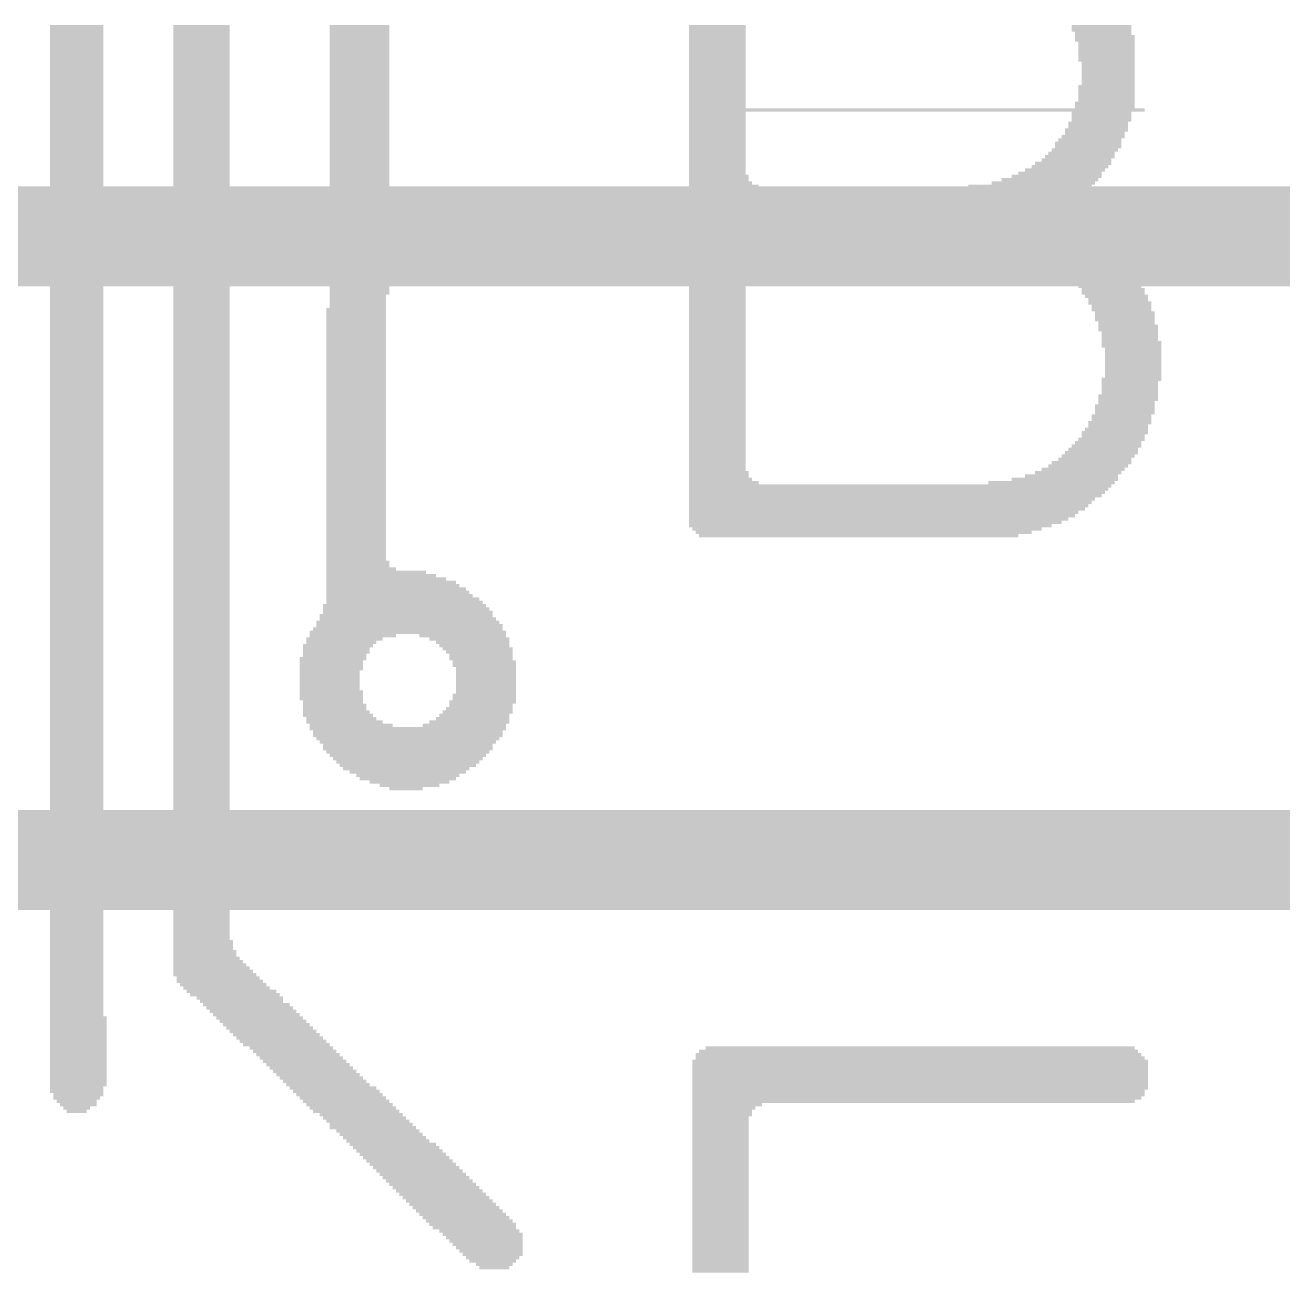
# Model space of a CAD drawing. Extents: x -0.05 to 2.15, y -0.05 to 2.68.
# Drawn here: x 0.9245 to 1.0757, y 0.1006 to 0.2504 of the extents above; entities that cross this region are included whole.
import ezdxf

# ---------------------------------------------------------------- set-up
doc = ezdxf.new("R2010")
doc.units = 0
doc.layers.add('1', color=12, linetype='CONTINUOUS')
doc.layers.add('25', color=253, linetype='CONTINUOUS')

# ---------------------------------------------------------------- blocks, each defined once
blk = doc.blocks.new('RECT')
blk.add_solid([(-0.5, -0.5), (0.5, -0.5), (-0.5, 0.5), (0.5, 0.5)])

msp = doc.modelspace()

# ---------------------------------------------------------------- linework, layer by layer
at = {"layer": '1', "const_width": 0.012}
for points in [[(0.6, 0.225), (1.15, 0.225)], [(0.65, 0.15), (1.225, 0.15)]]:
    msp.add_lwpolyline(points, dxfattribs=at)

# ---------------------------------------------------------------- block references
at = {"layer": '25', "yscale": 0.0004}
for p, xscale in [((0.9307, 0.2502), 0.0064), ((0.9307, 0.2498), 0.0064), ((0.9307, 0.2494), 0.0064), ((0.9457, 0.2502), 0.0068), ((0.9457, 0.2498), 0.0068), ((0.9457, 0.2494), 0.0068), ((0.9647, 0.2502), 0.0072), ((0.9647, 0.2498), 0.0072), ((0.9647, 0.2494), 0.0072), ((1.0077, 0.2502), 0.0068), ((1.0077, 0.2498), 0.0068), ((1.0077, 0.2494), 0.0068), ((1.0539, 0.2502), 0.0072), ((1.0539, 0.2498), 0.0072), ((1.0541, 0.2494), 0.0068), ((0.9307, 0.249), 0.0064), ((0.9307, 0.2486), 0.0064), ((0.9307, 0.2482), 0.0064), ((0.9307, 0.2478), 0.0064), ((0.9457, 0.249), 0.0068), ((0.9457, 0.2486), 0.0068), ((0.9457, 0.2482), 0.0068), ((0.9457, 0.2478), 0.0068), ((0.9647, 0.249), 0.0072), ((0.9647, 0.2486), 0.0072), ((0.9647, 0.2482), 0.0072), ((0.9647, 0.2478), 0.0072), ((1.0077, 0.249), 0.0068), ((1.0077, 0.2486), 0.0068), ((1.0077, 0.2482), 0.0068), ((1.0077, 0.2478), 0.0068), ((1.0543, 0.249), 0.0072), ((1.0543, 0.2486), 0.0072), ((1.0545, 0.2482), 0.0068), ((1.0545, 0.2478), 0.0068), ((0.9307, 0.2474), 0.0064), ((0.9307, 0.247), 0.0064), ((0.9307, 0.2466), 0.0064), ((0.9457, 0.2474), 0.0068), ((0.9457, 0.247), 0.0068), ((0.9457, 0.2466), 0.0068), ((0.9647, 0.2474), 0.0072), ((0.9647, 0.247), 0.0072), ((0.9647, 0.2466), 0.0072), ((1.0077, 0.2474), 0.0068), ((1.0077, 0.247), 0.0068), ((1.0077, 0.2466), 0.0068), ((1.0545, 0.2474), 0.0068), ((1.0545, 0.247), 0.0068), ((1.0545, 0.2466), 0.0068), ((0.9307, 0.2462), 0.0064), ((0.9307, 0.2458), 0.0064), ((0.9307, 0.2454), 0.0064), ((0.9307, 0.245), 0.0064), ((0.9457, 0.2462), 0.0068), ((0.9457, 0.2458), 0.0068), ((0.9457, 0.2454), 0.0068), ((0.9457, 0.245), 0.0068), ((0.9647, 0.2462), 0.0072), ((0.9647, 0.2458), 0.0072), ((0.9647, 0.2454), 0.0072), ((0.9647, 0.245), 0.0072), ((1.0077, 0.2462), 0.0068), ((1.0077, 0.2458), 0.0068), ((1.0077, 0.2454), 0.0068), ((1.0077, 0.245), 0.0068), ((1.0545, 0.2462), 0.0068), ((1.0547, 0.2458), 0.0064), ((1.0547, 0.2454), 0.0064), ((1.0547, 0.245), 0.0064), ((0.9307, 0.2446), 0.0064), ((0.9307, 0.2442), 0.0064), ((0.9307, 0.2438), 0.0064), ((0.9307, 0.2434), 0.0064), ((0.9457, 0.2446), 0.0068), ((0.9457, 0.2442), 0.0068), ((0.9457, 0.2438), 0.0068), ((0.9457, 0.2434), 0.0068), ((0.9647, 0.2446), 0.0072), ((0.9647, 0.2442), 0.0072), ((0.9647, 0.2438), 0.0072), ((0.9647, 0.2434), 0.0072), ((1.0077, 0.2446), 0.0068), ((1.0077, 0.2442), 0.0068), ((1.0077, 0.2438), 0.0068), ((1.0077, 0.2434), 0.0068), ((1.0547, 0.2446), 0.0064), ((1.0547, 0.2442), 0.0064), ((1.0547, 0.2438), 0.0064), ((1.0547, 0.2434), 0.0064), ((0.9307, 0.243), 0.0064), ((0.9307, 0.2426), 0.0064), ((0.9307, 0.2422), 0.0064), ((0.9307, 0.2418), 0.0064), ((0.9457, 0.243), 0.0068), ((0.9457, 0.2426), 0.0068), ((0.9457, 0.2422), 0.0068), ((0.9457, 0.2418), 0.0068), ((0.9647, 0.243), 0.0072), ((0.9647, 0.2426), 0.0072), ((0.9647, 0.2422), 0.0072), ((0.9647, 0.2418), 0.0072), ((1.0077, 0.243), 0.0068), ((1.0077, 0.2426), 0.0068), ((1.0077, 0.2422), 0.0068), ((1.0077, 0.2418), 0.0068), ((1.0545, 0.243), 0.0068), ((1.0545, 0.2426), 0.0068), ((1.0545, 0.2422), 0.0068), ((1.0545, 0.2418), 0.0068), ((0.9307, 0.2414), 0.0064), ((0.9307, 0.241), 0.0064), ((0.9307, 0.2406), 0.0064), ((0.9457, 0.2414), 0.0068), ((0.9457, 0.241), 0.0068), ((0.9457, 0.2406), 0.0068), ((0.9647, 0.2414), 0.0072), ((0.9647, 0.241), 0.0072), ((0.9647, 0.2406), 0.0072), ((1.0077, 0.2414), 0.0068), ((1.0077, 0.241), 0.0068), ((1.0077, 0.2406), 0.0068), ((1.0543, 0.241), 0.0072), ((1.0543, 0.2406), 0.0072), ((1.0545, 0.2414), 0.0068), ((0.9307, 0.2402), 0.0064), ((0.9307, 0.2398), 0.0064), ((0.9307, 0.2394), 0.0064), ((0.9307, 0.239), 0.0064), ((0.9457, 0.2402), 0.0068), ((0.9457, 0.2398), 0.0068), ((0.9457, 0.2394), 0.0068), ((0.9457, 0.239), 0.0068), ((0.9647, 0.2402), 0.0072), ((0.9647, 0.2398), 0.0072), ((0.9647, 0.2394), 0.0072), ((0.9647, 0.239), 0.0072), ((1.0077, 0.2402), 0.0068), ((1.0077, 0.2398), 0.0068), ((1.0077, 0.2394), 0.0068), ((1.0077, 0.239), 0.0068), ((1.0339, 0.2402), 0.0504), ((1.0539, 0.2398), 0.0072), ((1.0539, 0.2394), 0.0072), ((1.0539, 0.239), 0.0072), ((1.0541, 0.2402), 0.0068), ((0.9307, 0.2386), 0.0064), ((0.9307, 0.2382), 0.0064), ((0.9307, 0.2378), 0.0064), ((0.9307, 0.2374), 0.0064), ((0.9457, 0.2386), 0.0068), ((0.9457, 0.2382), 0.0068), ((0.9457, 0.2378), 0.0068), ((0.9457, 0.2374), 0.0068), ((0.9647, 0.2386), 0.0072), ((0.9647, 0.2382), 0.0072), ((0.9647, 0.2378), 0.0072), ((0.9647, 0.2374), 0.0072), ((1.0077, 0.2386), 0.0068), ((1.0077, 0.2382), 0.0068), ((1.0077, 0.2378), 0.0068), ((1.0077, 0.2374), 0.0068), ((1.0533, 0.2378), 0.0076), ((1.0531, 0.2374), 0.0072), ((1.0535, 0.2386), 0.0072), ((1.0535, 0.2382), 0.0072), ((0.9307, 0.237), 0.0064), ((0.9307, 0.2366), 0.0064), ((0.9307, 0.2362), 0.0064), ((0.9307, 0.2358), 0.0064), ((0.9457, 0.237), 0.0068), ((0.9457, 0.2366), 0.0068), ((0.9457, 0.2362), 0.0068), ((0.9457, 0.2358), 0.0068), ((0.9647, 0.237), 0.0072), ((0.9647, 0.2366), 0.0072), ((0.9647, 0.2362), 0.0072), ((0.9647, 0.2358), 0.0072), ((1.0077, 0.237), 0.0068), ((1.0077, 0.2366), 0.0068), ((1.0077, 0.2362), 0.0068), ((1.0077, 0.2358), 0.0068), ((1.0523, 0.2362), 0.008), ((1.0523, 0.2358), 0.008), ((1.0525, 0.2366), 0.0076), ((1.0529, 0.237), 0.0076), ((0.9307, 0.2354), 0.0064), ((0.9307, 0.235), 0.0064), ((0.9307, 0.2346), 0.0064), ((0.9307, 0.2342), 0.0064), ((0.9457, 0.2354), 0.0068), ((0.9457, 0.235), 0.0068), ((0.9457, 0.2346), 0.0068), ((0.9457, 0.2342), 0.0068), ((0.9647, 0.2354), 0.0072), ((0.9647, 0.235), 0.0072), ((0.9647, 0.2346), 0.0072), ((0.9647, 0.2342), 0.0072), ((1.0077, 0.2354), 0.0068), ((1.0077, 0.235), 0.0068), ((1.0077, 0.2346), 0.0068), ((1.0077, 0.2342), 0.0068), ((1.0509, 0.2342), 0.0084), ((1.0513, 0.2346), 0.0084), ((1.0515, 0.235), 0.008), ((1.0519, 0.2354), 0.008), ((0.9307, 0.2338), 0.0064), ((0.9307, 0.2334), 0.0064), ((0.9307, 0.233), 0.0064), ((0.9457, 0.2338), 0.0068), ((0.9457, 0.2334), 0.0068), ((0.9457, 0.233), 0.0068), ((0.9647, 0.2338), 0.0072), ((0.9647, 0.2334), 0.0072), ((0.9647, 0.233), 0.0072), ((1.0077, 0.2338), 0.0068), ((1.0077, 0.2334), 0.0068), ((1.0077, 0.233), 0.0068), ((1.0495, 0.233), 0.0096), ((1.0501, 0.2334), 0.0092), ((1.0505, 0.2338), 0.0092), ((0.9307, 0.2326), 0.0064), ((0.9307, 0.2322), 0.0064), ((0.9307, 0.2318), 0.0064), ((0.9307, 0.2314), 0.0064), ((0.9457, 0.2326), 0.0068), ((0.9457, 0.2322), 0.0068), ((0.9457, 0.2318), 0.0068), ((0.9457, 0.2314), 0.0068), ((0.9647, 0.2326), 0.0072), ((0.9647, 0.2322), 0.0072), ((0.9647, 0.2318), 0.0072), ((0.9647, 0.2314), 0.0072), ((1.0077, 0.2326), 0.0068), ((1.0079, 0.2322), 0.0072), ((1.0079, 0.2318), 0.0072), ((1.0081, 0.2314), 0.0076), ((1.0469, 0.2314), 0.0124), ((1.0477, 0.2318), 0.0116), ((1.0485, 0.2322), 0.0108), ((1.0489, 0.2326), 0.01), ((0.9307, 0.231), 0.0064), ((0.9307, 0.2306), 0.0064), ((0.9307, 0.2302), 0.0064), ((0.9307, 0.2298), 0.0064), ((0.9457, 0.231), 0.0068), ((0.9457, 0.2306), 0.0068), ((0.9457, 0.2302), 0.0068), ((0.9457, 0.2298), 0.0068), ((0.9647, 0.231), 0.0072), ((0.9647, 0.2306), 0.0072), ((0.9647, 0.2302), 0.0072), ((0.9647, 0.2298), 0.0072), ((1.0085, 0.231), 0.0084), ((1.0283, 0.2306), 0.048), ((1.0281, 0.2302), 0.0476), ((1.0279, 0.2298), 0.0472), ((1.0453, 0.231), 0.0148), ((0.9307, 0.2294), 0.0064), ((0.9307, 0.229), 0.0064), ((0.9307, 0.2286), 0.0064), ((0.9307, 0.2282), 0.0064), ((0.9457, 0.2294), 0.0068), ((0.9457, 0.229), 0.0068), ((0.9457, 0.2286), 0.0068), ((0.9457, 0.2282), 0.0068), ((0.9647, 0.2294), 0.0072), ((0.9647, 0.229), 0.0072), ((0.9647, 0.2286), 0.0072), ((0.9647, 0.2282), 0.0072), ((1.0277, 0.2294), 0.0468), ((1.0275, 0.229), 0.0464), ((1.0275, 0.2286), 0.0464), ((1.0275, 0.2282), 0.0464), ((0.9307, 0.2278), 0.0064), ((0.9307, 0.2274), 0.0064), ((0.9307, 0.227), 0.0064), ((0.9307, 0.2266), 0.0064), ((0.9457, 0.2278), 0.0068), ((0.9457, 0.2274), 0.0068), ((0.9457, 0.227), 0.0068), ((0.9457, 0.2266), 0.0068), ((0.9647, 0.2278), 0.0072), ((0.9647, 0.2274), 0.0072), ((0.9647, 0.227), 0.0072), ((0.9647, 0.2266), 0.0072), ((1.0277, 0.2278), 0.0468), ((1.0279, 0.2274), 0.0472), ((1.0281, 0.227), 0.0476), ((1.0283, 0.2266), 0.048), ((0.9307, 0.2262), 0.0064), ((0.9307, 0.2258), 0.0064), ((0.9307, 0.2254), 0.0064), ((0.9457, 0.2262), 0.0068), ((0.9457, 0.2258), 0.0068), ((0.9457, 0.2254), 0.0068), ((0.9647, 0.2262), 0.0072), ((0.9647, 0.2258), 0.0072), ((0.9647, 0.2254), 0.0072), ((1.0287, 0.2262), 0.0488), ((1.0289, 0.2258), 0.0492), ((1.0291, 0.2254), 0.0496), ((0.9307, 0.225), 0.0064), ((0.9307, 0.2246), 0.0064), ((0.9307, 0.2242), 0.0064), ((0.9307, 0.2238), 0.0064), ((0.9457, 0.225), 0.0068), ((0.9457, 0.2246), 0.0068), ((0.9457, 0.2242), 0.0068), ((0.9457, 0.2238), 0.0068), ((0.9647, 0.225), 0.0072), ((0.9647, 0.2246), 0.0072), ((0.9647, 0.2242), 0.0072), ((0.9647, 0.2238), 0.0072), ((1.0293, 0.225), 0.05), ((1.0295, 0.2246), 0.0504), ((1.0085, 0.2242), 0.0084), ((1.0081, 0.2238), 0.0076), ((1.0473, 0.2242), 0.0156), ((1.0489, 0.2238), 0.0132), ((0.9307, 0.2234), 0.0064), ((0.9307, 0.223), 0.0064), ((0.9307, 0.2226), 0.0064), ((0.9307, 0.2222), 0.0064), ((0.9457, 0.2234), 0.0068), ((0.9457, 0.223), 0.0068), ((0.9457, 0.2226), 0.0068), ((0.9457, 0.2222), 0.0068), ((0.9647, 0.2234), 0.0072), ((0.9647, 0.223), 0.0072), ((0.9647, 0.2226), 0.0072), ((0.9647, 0.2222), 0.0072), ((1.0079, 0.2234), 0.0072), ((1.0079, 0.223), 0.0072), ((1.0077, 0.2226), 0.0068), ((1.0077, 0.2222), 0.0068), ((1.0501, 0.2234), 0.0116), ((1.0509, 0.223), 0.0108), ((1.0515, 0.2226), 0.0096), ((1.0521, 0.2222), 0.0092), ((0.9307, 0.2218), 0.0064), ((0.9307, 0.2214), 0.0064), ((0.9307, 0.221), 0.0064), ((0.9307, 0.2206), 0.0064), ((0.9457, 0.2218), 0.0068), ((0.9457, 0.2214), 0.0068), ((0.9457, 0.221), 0.0068), ((0.9457, 0.2206), 0.0068), ((0.9647, 0.2218), 0.0072), ((0.9647, 0.2214), 0.0072), ((0.9647, 0.221), 0.0072), ((0.9647, 0.2206), 0.0072), ((1.0077, 0.2218), 0.0068), ((1.0077, 0.2214), 0.0068), ((1.0077, 0.221), 0.0068), ((1.0077, 0.2206), 0.0068), ((1.0525, 0.2218), 0.0092), ((1.0531, 0.2214), 0.0088), ((1.0533, 0.221), 0.0084), ((1.0537, 0.2206), 0.0084), ((0.9307, 0.2202), 0.0064), ((0.9307, 0.2198), 0.0064), ((0.9307, 0.2194), 0.0064), ((0.9457, 0.2202), 0.0068), ((0.9457, 0.2198), 0.0068), ((0.9457, 0.2194), 0.0068), ((0.9647, 0.2202), 0.0072), ((0.9647, 0.2198), 0.0072), ((0.9647, 0.2194), 0.0072), ((1.0077, 0.2202), 0.0068), ((1.0077, 0.2198), 0.0068), ((1.0077, 0.2194), 0.0068), ((1.0541, 0.2202), 0.0084), ((1.0543, 0.2198), 0.008), ((1.0547, 0.2194), 0.008), ((0.9307, 0.219), 0.0064), ((0.9307, 0.2186), 0.0064), ((0.9307, 0.2182), 0.0064), ((0.9307, 0.2178), 0.0064), ((0.9457, 0.219), 0.0068), ((0.9457, 0.2186), 0.0068), ((0.9457, 0.2182), 0.0068), ((0.9457, 0.2178), 0.0068), ((0.9647, 0.219), 0.0072), ((0.9647, 0.2186), 0.0072), ((0.9647, 0.2182), 0.0072), ((0.9645, 0.2178), 0.0068), ((1.0077, 0.219), 0.0068), ((1.0077, 0.2186), 0.0068), ((1.0077, 0.2182), 0.0068), ((1.0077, 0.2178), 0.0068), ((1.0549, 0.219), 0.0076), ((1.0553, 0.2186), 0.0076), ((1.0553, 0.2182), 0.0076), ((1.0557, 0.2178), 0.0076), ((0.9307, 0.2174), 0.0064), ((0.9307, 0.217), 0.0064), ((0.9307, 0.2166), 0.0064), ((0.9307, 0.2162), 0.0064), ((0.9457, 0.2174), 0.0068), ((0.9457, 0.217), 0.0068), ((0.9457, 0.2166), 0.0068), ((0.9457, 0.2162), 0.0068), ((0.9643, 0.2162), 0.0072), ((0.9645, 0.2174), 0.0068), ((0.9645, 0.217), 0.0068), ((0.9645, 0.2166), 0.0068), ((1.0077, 0.2174), 0.0068), ((1.0077, 0.217), 0.0068), ((1.0077, 0.2166), 0.0068), ((1.0077, 0.2162), 0.0068), ((1.0559, 0.2174), 0.0072), ((1.0561, 0.217), 0.0076), ((1.0563, 0.2166), 0.0072), ((1.0563, 0.2162), 0.0072), ((0.9307, 0.2158), 0.0064), ((0.9307, 0.2154), 0.0064), ((0.9307, 0.215), 0.0064), ((0.9307, 0.2146), 0.0064), ((0.9457, 0.2158), 0.0068), ((0.9457, 0.2154), 0.0068), ((0.9457, 0.215), 0.0068), ((0.9457, 0.2146), 0.0068), ((0.9643, 0.2158), 0.0072), ((0.9643, 0.2154), 0.0072), ((0.9643, 0.215), 0.0072), ((0.9643, 0.2146), 0.0072), ((1.0077, 0.2158), 0.0068), ((1.0077, 0.2154), 0.0068), ((1.0077, 0.215), 0.0068), ((1.0077, 0.2146), 0.0068), ((1.0567, 0.2158), 0.0072), ((1.0567, 0.2154), 0.0072), ((1.0567, 0.215), 0.0072), ((1.0569, 0.2146), 0.0068), ((0.9307, 0.2142), 0.0064), ((0.9307, 0.2138), 0.0064), ((0.9307, 0.2134), 0.0064), ((0.9307, 0.213), 0.0064), ((0.9457, 0.2142), 0.0068), ((0.9457, 0.2138), 0.0068), ((0.9457, 0.2134), 0.0068), ((0.9457, 0.213), 0.0068), ((0.9643, 0.2142), 0.0072), ((0.9643, 0.2138), 0.0072), ((0.9643, 0.2134), 0.0072), ((0.9643, 0.213), 0.0072), ((1.0077, 0.2142), 0.0068), ((1.0077, 0.2138), 0.0068), ((1.0077, 0.2134), 0.0068), ((1.0077, 0.213), 0.0068), ((1.0571, 0.2142), 0.0072), ((1.0571, 0.2138), 0.0072), ((1.0573, 0.2134), 0.0068), ((1.0573, 0.213), 0.0068), ((0.9307, 0.2126), 0.0064), ((0.9307, 0.2122), 0.0064), ((0.9307, 0.2118), 0.0064), ((0.9457, 0.2126), 0.0068), ((0.9457, 0.2122), 0.0068), ((0.9457, 0.2118), 0.0068), ((0.9643, 0.2126), 0.0072), ((0.9643, 0.2122), 0.0072), ((0.9643, 0.2118), 0.0072), ((1.0077, 0.2126), 0.0068), ((1.0077, 0.2122), 0.0068), ((1.0077, 0.2118), 0.0068), ((1.0573, 0.2126), 0.0068), ((1.0575, 0.2122), 0.0072), ((1.0575, 0.2118), 0.0072), ((0.9307, 0.2114), 0.0064), ((0.9307, 0.211), 0.0064), ((0.9307, 0.2106), 0.0064), ((0.9307, 0.2102), 0.0064), ((0.9457, 0.2114), 0.0068), ((0.9457, 0.211), 0.0068), ((0.9457, 0.2106), 0.0068), ((0.9457, 0.2102), 0.0068), ((0.9643, 0.2114), 0.0072), ((0.9643, 0.211), 0.0072), ((0.9643, 0.2106), 0.0072), ((0.9643, 0.2102), 0.0072), ((1.0077, 0.2114), 0.0068), ((1.0077, 0.211), 0.0068), ((1.0077, 0.2106), 0.0068), ((1.0077, 0.2102), 0.0068), ((1.0577, 0.2114), 0.0068), ((1.0577, 0.211), 0.0068), ((1.0577, 0.2106), 0.0068), ((1.0577, 0.2102), 0.0068), ((0.9307, 0.2098), 0.0064), ((0.9307, 0.2094), 0.0064), ((0.9307, 0.209), 0.0064), ((0.9307, 0.2086), 0.0064), ((0.9457, 0.2098), 0.0068), ((0.9457, 0.2094), 0.0068), ((0.9457, 0.209), 0.0068), ((0.9457, 0.2086), 0.0068), ((0.9643, 0.2098), 0.0072), ((0.9643, 0.2094), 0.0072), ((0.9643, 0.209), 0.0072), ((0.9643, 0.2086), 0.0072), ((1.0077, 0.2098), 0.0068), ((1.0077, 0.2094), 0.0068), ((1.0077, 0.209), 0.0068), ((1.0077, 0.2086), 0.0068), ((1.0577, 0.2098), 0.0068), ((1.0577, 0.2094), 0.0068), ((1.0577, 0.209), 0.0068), ((1.0577, 0.2086), 0.0068), ((0.9307, 0.2082), 0.0064), ((0.9307, 0.2078), 0.0064), ((0.9307, 0.2074), 0.0064), ((0.9307, 0.207), 0.0064), ((0.9457, 0.2082), 0.0068), ((0.9457, 0.2078), 0.0068), ((0.9457, 0.2074), 0.0068), ((0.9457, 0.207), 0.0068), ((0.9643, 0.2082), 0.0072), ((0.9643, 0.2078), 0.0072), ((0.9643, 0.2074), 0.0072), ((0.9643, 0.207), 0.0072), ((1.0077, 0.2082), 0.0068), ((1.0077, 0.2078), 0.0068), ((1.0077, 0.2074), 0.0068), ((1.0077, 0.207), 0.0068), ((1.0575, 0.2078), 0.0072), ((1.0573, 0.2074), 0.0068), ((1.0573, 0.207), 0.0068), ((1.0577, 0.2082), 0.0068), ((0.9307, 0.2066), 0.0064), ((0.9307, 0.2062), 0.0064), ((0.9307, 0.2058), 0.0064), ((0.9457, 0.2066), 0.0068), ((0.9457, 0.2062), 0.0068), ((0.9457, 0.2058), 0.0068), ((0.9643, 0.2066), 0.0072), ((0.9643, 0.2062), 0.0072), ((0.9643, 0.2058), 0.0072), ((1.0077, 0.2066), 0.0068), ((1.0077, 0.2062), 0.0068), ((1.0077, 0.2058), 0.0068), ((1.0571, 0.2058), 0.0072), ((1.0573, 0.2066), 0.0068), ((1.0573, 0.2062), 0.0068), ((0.9307, 0.2054), 0.0064), ((0.9307, 0.205), 0.0064), ((0.9307, 0.2046), 0.0064), ((0.9307, 0.2042), 0.0064), ((0.9457, 0.2054), 0.0068), ((0.9457, 0.205), 0.0068), ((0.9457, 0.2046), 0.0068), ((0.9457, 0.2042), 0.0068), ((0.9643, 0.2054), 0.0072), ((0.9643, 0.205), 0.0072), ((0.9643, 0.2046), 0.0072), ((0.9643, 0.2042), 0.0072), ((1.0077, 0.2054), 0.0068), ((1.0077, 0.205), 0.0068), ((1.0077, 0.2046), 0.0068), ((1.0077, 0.2042), 0.0068), ((1.0567, 0.2046), 0.0072), ((1.0567, 0.2042), 0.0072), ((1.0571, 0.2054), 0.0072), ((1.0569, 0.205), 0.0068), ((0.9307, 0.2038), 0.0064), ((0.9307, 0.2034), 0.0064), ((0.9307, 0.203), 0.0064), ((0.9307, 0.2026), 0.0064), ((0.9457, 0.2038), 0.0068), ((0.9457, 0.2034), 0.0068), ((0.9457, 0.203), 0.0068), ((0.9457, 0.2026), 0.0068), ((0.9643, 0.2038), 0.0072), ((0.9643, 0.2034), 0.0072), ((0.9643, 0.203), 0.0072), ((0.9643, 0.2026), 0.0072), ((1.0077, 0.2038), 0.0068), ((1.0077, 0.2034), 0.0068), ((1.0077, 0.203), 0.0068), ((1.0077, 0.2026), 0.0068), ((1.0561, 0.2026), 0.0076), ((1.0563, 0.2034), 0.0072), ((1.0563, 0.203), 0.0072), ((1.0567, 0.2038), 0.0072), ((0.9307, 0.2022), 0.0064), ((0.9307, 0.2018), 0.0064), ((0.9307, 0.2014), 0.0064), ((0.9307, 0.201), 0.0064), ((0.9457, 0.2022), 0.0068), ((0.9457, 0.2018), 0.0068), ((0.9457, 0.2014), 0.0068), ((0.9457, 0.201), 0.0068), ((0.9643, 0.2022), 0.0072), ((0.9643, 0.2018), 0.0072), ((0.9643, 0.2014), 0.0072), ((0.9643, 0.201), 0.0072), ((1.0077, 0.2022), 0.0068), ((1.0077, 0.2018), 0.0068), ((1.0077, 0.2014), 0.0068), ((1.0077, 0.201), 0.0068), ((1.0555, 0.2014), 0.008), ((1.0553, 0.201), 0.0076), ((1.0557, 0.2018), 0.0076), ((1.0559, 0.2022), 0.0072), ((0.9307, 0.2006), 0.0064), ((0.9307, 0.2002), 0.0064), ((0.9307, 0.1998), 0.0064), ((0.9307, 0.1994), 0.0064), ((0.9457, 0.2006), 0.0068), ((0.9457, 0.2002), 0.0068), ((0.9457, 0.1998), 0.0068), ((0.9457, 0.1994), 0.0068), ((0.9643, 0.2006), 0.0072), ((0.9643, 0.2002), 0.0072), ((0.9643, 0.1998), 0.0072), ((0.9643, 0.1994), 0.0072), ((1.0077, 0.2006), 0.0068), ((1.0077, 0.2002), 0.0068), ((1.0077, 0.1998), 0.0068), ((1.0077, 0.1994), 0.0068), ((1.0541, 0.1994), 0.0084), ((1.0545, 0.1998), 0.0084), ((1.0547, 0.2002), 0.008), ((1.0551, 0.2006), 0.008), ((0.9307, 0.199), 0.0064), ((0.9307, 0.1986), 0.0064), ((0.9307, 0.1982), 0.0064), ((0.9457, 0.199), 0.0068), ((0.9457, 0.1986), 0.0068), ((0.9457, 0.1982), 0.0068), ((0.9643, 0.199), 0.0072), ((0.9643, 0.1986), 0.0072), ((0.9643, 0.1982), 0.0072), ((1.0077, 0.199), 0.0068), ((1.0077, 0.1986), 0.0068), ((1.0077, 0.1982), 0.0068), ((1.0531, 0.1982), 0.0088), ((1.0535, 0.1986), 0.0088), ((1.0539, 0.199), 0.0088), ((0.9307, 0.1978), 0.0064), ((0.9307, 0.1974), 0.0064), ((0.9307, 0.197), 0.0064), ((0.9307, 0.1966), 0.0064), ((0.9457, 0.1978), 0.0068), ((0.9457, 0.1974), 0.0068), ((0.9457, 0.197), 0.0068), ((0.9457, 0.1966), 0.0068), ((0.9643, 0.1978), 0.0072), ((0.9643, 0.1974), 0.0072), ((0.9643, 0.197), 0.0072), ((0.9643, 0.1966), 0.0072), ((1.0077, 0.1978), 0.0068), ((1.0077, 0.1974), 0.0068), ((1.0077, 0.197), 0.0068), ((1.0079, 0.1966), 0.0072), ((1.0511, 0.1966), 0.0104), ((1.0517, 0.197), 0.01), ((1.0523, 0.1974), 0.0096), ((1.0527, 0.1978), 0.0096), ((0.9307, 0.1962), 0.0064), ((0.9307, 0.1958), 0.0064), ((0.9307, 0.1954), 0.0064), ((0.9307, 0.195), 0.0064), ((0.9457, 0.1962), 0.0068), ((0.9457, 0.1958), 0.0068), ((0.9457, 0.1954), 0.0068), ((0.9457, 0.195), 0.0068), ((0.9643, 0.1962), 0.0072), ((0.9643, 0.1958), 0.0072), ((0.9643, 0.1954), 0.0072), ((0.9643, 0.195), 0.0072), ((1.0079, 0.1962), 0.0072), ((1.0081, 0.1958), 0.0076), ((1.0085, 0.1954), 0.0084), ((1.0297, 0.195), 0.0508), ((1.0479, 0.1954), 0.0152), ((1.0495, 0.1958), 0.0128), ((1.0503, 0.1962), 0.0112), ((0.9307, 0.1946), 0.0064), ((0.9307, 0.1942), 0.0064), ((0.9307, 0.1938), 0.0064), ((0.9307, 0.1934), 0.0064), ((0.9457, 0.1946), 0.0068), ((0.9457, 0.1942), 0.0068), ((0.9457, 0.1938), 0.0068), ((0.9457, 0.1934), 0.0068), ((0.9643, 0.1946), 0.0072), ((0.9643, 0.1942), 0.0072), ((0.9643, 0.1938), 0.0072), ((0.9643, 0.1934), 0.0072), ((1.0295, 0.1946), 0.0504), ((1.0293, 0.1942), 0.05), ((1.0291, 0.1938), 0.0496), ((1.0287, 0.1934), 0.0488), ((0.9307, 0.193), 0.0064), ((0.9307, 0.1926), 0.0064), ((0.9307, 0.1922), 0.0064), ((0.9457, 0.193), 0.0068), ((0.9457, 0.1926), 0.0068), ((0.9457, 0.1922), 0.0068), ((0.9643, 0.193), 0.0072), ((0.9643, 0.1926), 0.0072), ((0.9643, 0.1922), 0.0072), ((1.0285, 0.193), 0.0484), ((1.0283, 0.1926), 0.048), ((1.0281, 0.1922), 0.0476), ((0.9307, 0.1918), 0.0064), ((0.9307, 0.1914), 0.0064), ((0.9307, 0.191), 0.0064), ((0.9307, 0.1906), 0.0064), ((0.9457, 0.1918), 0.0068), ((0.9457, 0.1914), 0.0068), ((0.9457, 0.191), 0.0068), ((0.9457, 0.1906), 0.0068), ((0.9643, 0.1918), 0.0072), ((0.9643, 0.1914), 0.0072), ((0.9643, 0.191), 0.0072), ((0.9643, 0.1906), 0.0072), ((1.0277, 0.1918), 0.0468), ((1.0275, 0.1914), 0.0464), ((1.0271, 0.191), 0.0456), ((1.0267, 0.1906), 0.0448), ((0.9307, 0.1902), 0.0064), ((0.9307, 0.1898), 0.0064), ((0.9307, 0.1894), 0.0064), ((0.9307, 0.189), 0.0064), ((0.9457, 0.1902), 0.0068), ((0.9457, 0.1898), 0.0068), ((0.9457, 0.1894), 0.0068), ((0.9457, 0.189), 0.0068), ((0.9643, 0.1902), 0.0072), ((0.9643, 0.1898), 0.0072), ((0.9643, 0.1894), 0.0072), ((0.9643, 0.189), 0.0072), ((1.0261, 0.1902), 0.0436), ((1.0257, 0.1898), 0.042), ((1.0253, 0.1894), 0.0404), ((1.0247, 0.189), 0.0384), ((0.9307, 0.1886), 0.0064), ((0.9307, 0.1882), 0.0064), ((0.9307, 0.1878), 0.0064), ((0.9307, 0.1874), 0.0064), ((0.9457, 0.1886), 0.0068), ((0.9457, 0.1882), 0.0068), ((0.9457, 0.1878), 0.0068), ((0.9457, 0.1874), 0.0068), ((0.9643, 0.1886), 0.0072), ((0.9643, 0.1882), 0.0072), ((0.9643, 0.1878), 0.0072), ((0.9643, 0.1874), 0.0072), ((0.9307, 0.187), 0.0064), ((0.9307, 0.1866), 0.0064), ((0.9307, 0.1862), 0.0064), ((0.9307, 0.1858), 0.0064), ((0.9457, 0.187), 0.0068), ((0.9457, 0.1866), 0.0068), ((0.9457, 0.1862), 0.0068), ((0.9457, 0.1858), 0.0068), ((0.9643, 0.187), 0.0072), ((0.9643, 0.1866), 0.0072), ((0.9643, 0.1862), 0.0072), ((0.9645, 0.1858), 0.0076), ((0.9307, 0.1854), 0.0064), ((0.9307, 0.185), 0.0064), ((0.9307, 0.1846), 0.0064), ((0.9457, 0.1854), 0.0068), ((0.9457, 0.185), 0.0068), ((0.9457, 0.1846), 0.0068), ((0.9645, 0.1854), 0.0076), ((0.9649, 0.185), 0.0084), ((0.9667, 0.1846), 0.012), ((0.9307, 0.1842), 0.0064), ((0.9307, 0.1838), 0.0064), ((0.9307, 0.1834), 0.0064), ((0.9307, 0.183), 0.0064), ((0.9457, 0.1842), 0.0068), ((0.9457, 0.1838), 0.0068), ((0.9457, 0.1834), 0.0068), ((0.9457, 0.183), 0.0068), ((0.9673, 0.1842), 0.0132), ((0.9679, 0.1838), 0.0144), ((0.9685, 0.1834), 0.0156), ((0.9687, 0.183), 0.016), ((0.9307, 0.1826), 0.0064), ((0.9307, 0.1822), 0.0064), ((0.9307, 0.1818), 0.0064), ((0.9307, 0.1814), 0.0064), ((0.9457, 0.1826), 0.0068), ((0.9457, 0.1822), 0.0068), ((0.9457, 0.1818), 0.0068), ((0.9457, 0.1814), 0.0068), ((0.9691, 0.1826), 0.0168), ((0.9693, 0.1822), 0.0172), ((0.9695, 0.1818), 0.0176), ((0.9699, 0.1814), 0.0184), ((0.9307, 0.181), 0.0064), ((0.9307, 0.1806), 0.0064), ((0.9307, 0.1802), 0.0064), ((0.9307, 0.1798), 0.0064), ((0.9457, 0.181), 0.0068), ((0.9457, 0.1806), 0.0068), ((0.9457, 0.1802), 0.0068), ((0.9457, 0.1798), 0.0068), ((0.9701, 0.1806), 0.0196), ((0.9703, 0.1802), 0.02), ((0.9705, 0.1798), 0.0204), ((0.9701, 0.181), 0.0188), ((0.9307, 0.1794), 0.0064), ((0.9307, 0.179), 0.0064), ((0.9307, 0.1786), 0.0064), ((0.9457, 0.1794), 0.0068), ((0.9457, 0.179), 0.0068), ((0.9457, 0.1786), 0.0068), ((0.9705, 0.1786), 0.022), ((0.9703, 0.1794), 0.0208), ((0.9705, 0.179), 0.0212), ((0.9307, 0.1782), 0.0064), ((0.9307, 0.1778), 0.0064), ((0.9307, 0.1774), 0.0064), ((0.9307, 0.177), 0.0064), ((0.9457, 0.1782), 0.0068), ((0.9457, 0.1778), 0.0068), ((0.9457, 0.1774), 0.0068), ((0.9457, 0.177), 0.0068), ((0.9705, 0.1774), 0.0236), ((0.9639, 0.177), 0.0104), ((0.9705, 0.1778), 0.0228), ((0.9707, 0.1782), 0.0224), ((0.9771, 0.177), 0.0104), ((0.9307, 0.1766), 0.0064), ((0.9307, 0.1762), 0.0064), ((0.9307, 0.1758), 0.0064), ((0.9307, 0.1754), 0.0064), ((0.9457, 0.1766), 0.0068), ((0.9457, 0.1762), 0.0068), ((0.9457, 0.1758), 0.0068), ((0.9457, 0.1754), 0.0068), ((0.9621, 0.1758), 0.0084), ((0.9619, 0.1754), 0.008), ((0.9629, 0.1766), 0.0092), ((0.9625, 0.1762), 0.0084), ((0.9779, 0.1766), 0.0096), ((0.9783, 0.1762), 0.0088), ((0.9785, 0.1758), 0.0084), ((0.9789, 0.1754), 0.0084), ((0.9307, 0.175), 0.0064), ((0.9307, 0.1746), 0.0064), ((0.9307, 0.1742), 0.0064), ((0.9307, 0.1738), 0.0064), ((0.9457, 0.175), 0.0068), ((0.9457, 0.1746), 0.0068), ((0.9457, 0.1742), 0.0068), ((0.9457, 0.1738), 0.0068), ((0.9615, 0.1742), 0.008), ((0.9613, 0.1738), 0.0076), ((0.9619, 0.175), 0.008), ((0.9617, 0.1746), 0.0076), ((0.9791, 0.175), 0.008), ((0.9793, 0.1746), 0.0076), ((0.9793, 0.1742), 0.0076), ((0.9797, 0.1738), 0.0076), ((0.9307, 0.1734), 0.0064), ((0.9307, 0.173), 0.0064), ((0.9307, 0.1726), 0.0064), ((0.9307, 0.1722), 0.0064), ((0.9457, 0.1734), 0.0068), ((0.9457, 0.173), 0.0068), ((0.9457, 0.1726), 0.0068), ((0.9457, 0.1722), 0.0068), ((0.9613, 0.1734), 0.0076), ((0.9613, 0.173), 0.0076), ((0.9611, 0.1726), 0.0072), ((0.9611, 0.1722), 0.0072), ((0.9797, 0.1734), 0.0076), ((0.9799, 0.173), 0.0072), ((0.9799, 0.1726), 0.0072), ((0.9799, 0.1722), 0.0072), ((0.9307, 0.1718), 0.0064), ((0.9307, 0.1714), 0.0064), ((0.9307, 0.171), 0.0064), ((0.9457, 0.1718), 0.0068), ((0.9457, 0.1714), 0.0068), ((0.9457, 0.171), 0.0068), ((0.9611, 0.1718), 0.0072), ((0.9611, 0.1714), 0.0072), ((0.9611, 0.171), 0.0072), ((0.9799, 0.1718), 0.0072), ((0.9799, 0.1714), 0.0072), ((0.9799, 0.171), 0.0072), ((0.9307, 0.1706), 0.0064), ((0.9307, 0.1702), 0.0064), ((0.9307, 0.1698), 0.0064), ((0.9307, 0.1694), 0.0064), ((0.9457, 0.1706), 0.0068), ((0.9457, 0.1702), 0.0068), ((0.9457, 0.1698), 0.0068), ((0.9457, 0.1694), 0.0068), ((0.9611, 0.1706), 0.0072), ((0.9613, 0.1702), 0.0076), ((0.9613, 0.1698), 0.0076), ((0.9613, 0.1694), 0.0076), ((0.9797, 0.1698), 0.0076), ((0.9797, 0.1694), 0.0076), ((0.9799, 0.1706), 0.0072), ((0.9799, 0.1702), 0.0072), ((0.9307, 0.169), 0.0064), ((0.9307, 0.1686), 0.0064), ((0.9307, 0.1682), 0.0064), ((0.9307, 0.1678), 0.0064), ((0.9457, 0.169), 0.0068), ((0.9457, 0.1686), 0.0068), ((0.9457, 0.1682), 0.0068), ((0.9457, 0.1678), 0.0068), ((0.9615, 0.169), 0.0072), ((0.9617, 0.1686), 0.0076), ((0.9617, 0.1682), 0.0076), ((0.9619, 0.1678), 0.008), ((0.9789, 0.1678), 0.0084), ((0.9791, 0.1682), 0.008), ((0.9795, 0.169), 0.008), ((0.9793, 0.1686), 0.0076), ((0.9307, 0.1674), 0.0064), ((0.9307, 0.167), 0.0064), ((0.9307, 0.1666), 0.0064), ((0.9307, 0.1662), 0.0064), ((0.9457, 0.1674), 0.0068), ((0.9457, 0.167), 0.0068), ((0.9457, 0.1666), 0.0068), ((0.9457, 0.1662), 0.0068), ((0.9621, 0.1674), 0.0084), ((0.9625, 0.167), 0.0084), ((0.9629, 0.1666), 0.0092), ((0.9637, 0.1662), 0.01), ((0.9773, 0.1662), 0.01), ((0.9779, 0.1666), 0.0096), ((0.9783, 0.167), 0.0088), ((0.9785, 0.1674), 0.0084), ((0.9307, 0.1658), 0.0064), ((0.9307, 0.1654), 0.0064), ((0.9307, 0.165), 0.0064), ((0.9457, 0.1658), 0.0068), ((0.9457, 0.1654), 0.0068), ((0.9457, 0.165), 0.0068), ((0.9705, 0.1658), 0.0236), ((0.9705, 0.1654), 0.0228), ((0.9705, 0.165), 0.0228), ((0.9307, 0.1646), 0.0064), ((0.9307, 0.1642), 0.0064), ((0.9307, 0.1638), 0.0064), ((0.9307, 0.1634), 0.0064), ((0.9457, 0.1646), 0.0068), ((0.9457, 0.1642), 0.0068), ((0.9457, 0.1638), 0.0068), ((0.9457, 0.1634), 0.0068), ((0.9705, 0.1646), 0.022), ((0.9705, 0.1642), 0.0212), ((0.9705, 0.1638), 0.0204), ((0.9705, 0.1634), 0.0204), ((0.9307, 0.163), 0.0064), ((0.9307, 0.1626), 0.0064), ((0.9307, 0.1622), 0.0064), ((0.9307, 0.1618), 0.0064), ((0.9457, 0.163), 0.0068), ((0.9457, 0.1626), 0.0068), ((0.9457, 0.1622), 0.0068), ((0.9457, 0.1618), 0.0068), ((0.9705, 0.163), 0.0196), ((0.9705, 0.1626), 0.0188), ((0.9705, 0.1622), 0.018), ((0.9705, 0.1618), 0.0172), ((0.9307, 0.1614), 0.0064), ((0.9307, 0.161), 0.0064), ((0.9307, 0.1606), 0.0064), ((0.9307, 0.1602), 0.0064), ((0.9457, 0.1614), 0.0068), ((0.9457, 0.161), 0.0068), ((0.9457, 0.1606), 0.0068), ((0.9457, 0.1602), 0.0068), ((0.9705, 0.1614), 0.0164), ((0.9703, 0.161), 0.0152), ((0.9705, 0.1606), 0.014), ((0.9705, 0.1602), 0.0124), ((0.9307, 0.1598), 0.0064), ((0.9307, 0.1594), 0.0064), ((0.9307, 0.159), 0.0064), ((0.9307, 0.1586), 0.0064), ((0.9457, 0.1598), 0.0068), ((0.9457, 0.1594), 0.0068), ((0.9457, 0.159), 0.0068), ((0.9457, 0.1586), 0.0068), ((0.9705, 0.1598), 0.0116), ((0.9707, 0.1594), 0.0096), ((0.9707, 0.159), 0.0072), ((0.9703, 0.1586), 0.004), ((0.9307, 0.1582), 0.0064), ((0.9307, 0.1578), 0.0064), ((0.9307, 0.1574), 0.0064), ((0.9457, 0.1582), 0.0068), ((0.9457, 0.1578), 0.0068), ((0.9457, 0.1574), 0.0068), ((0.9307, 0.157), 0.0064), ((0.9307, 0.1566), 0.0064), ((0.9307, 0.1562), 0.0064), ((0.9307, 0.1558), 0.0064), ((0.9457, 0.157), 0.0068), ((0.9457, 0.1566), 0.0068), ((0.9457, 0.1562), 0.0068), ((0.9457, 0.1558), 0.0068), ((0.9307, 0.1554), 0.0064), ((0.9307, 0.155), 0.0064), ((0.9307, 0.1546), 0.0064), ((0.9307, 0.1542), 0.0064), ((0.9457, 0.1554), 0.0068), ((0.9457, 0.155), 0.0068), ((0.9457, 0.1546), 0.0068), ((0.9457, 0.1542), 0.0068), ((0.9307, 0.1538), 0.0064), ((0.9307, 0.1534), 0.0064), ((0.9307, 0.153), 0.0064), ((0.9307, 0.1526), 0.0064), ((0.9457, 0.1538), 0.0068), ((0.9457, 0.1534), 0.0068), ((0.9457, 0.153), 0.0068), ((0.9457, 0.1526), 0.0068), ((0.9307, 0.1522), 0.0064), ((0.9307, 0.1518), 0.0064), ((0.9307, 0.1514), 0.0064), ((0.9307, 0.151), 0.0064), ((0.9457, 0.1522), 0.0068), ((0.9457, 0.1518), 0.0068), ((0.9457, 0.1514), 0.0068), ((0.9457, 0.151), 0.0068), ((0.9307, 0.1506), 0.0064), ((0.9307, 0.1502), 0.0064), ((0.9307, 0.1498), 0.0064), ((0.9457, 0.1506), 0.0068), ((0.9457, 0.1502), 0.0068), ((0.9457, 0.1498), 0.0068), ((0.9307, 0.1494), 0.0064), ((0.9307, 0.149), 0.0064), ((0.9307, 0.1486), 0.0064), ((0.9307, 0.1482), 0.0064), ((0.9457, 0.1494), 0.0068), ((0.9457, 0.149), 0.0068), ((0.9457, 0.1486), 0.0068), ((0.9457, 0.1482), 0.0068), ((0.9307, 0.1478), 0.0064), ((0.9307, 0.1474), 0.0064), ((0.9307, 0.147), 0.0064), ((0.9307, 0.1466), 0.0064), ((0.9457, 0.1478), 0.0068), ((0.9457, 0.1474), 0.0068), ((0.9457, 0.147), 0.0068), ((0.9457, 0.1466), 0.0068), ((0.9307, 0.1462), 0.0064), ((0.9307, 0.1458), 0.0064), ((0.9307, 0.1454), 0.0064), ((0.9307, 0.145), 0.0064), ((0.9457, 0.1462), 0.0068), ((0.9457, 0.1458), 0.0068), ((0.9457, 0.1454), 0.0068), ((0.9457, 0.145), 0.0068), ((0.9307, 0.1446), 0.0064), ((0.9307, 0.1442), 0.0064), ((0.9307, 0.1438), 0.0064), ((0.9457, 0.1446), 0.0068), ((0.9457, 0.1442), 0.0068), ((0.9457, 0.1438), 0.0068), ((0.9307, 0.1434), 0.0064), ((0.9307, 0.143), 0.0064), ((0.9307, 0.1426), 0.0064), ((0.9307, 0.1422), 0.0064), ((0.9457, 0.1434), 0.0068), ((0.9457, 0.143), 0.0068), ((0.9457, 0.1426), 0.0068), ((0.9457, 0.1422), 0.0068), ((0.9307, 0.1418), 0.0064), ((0.9307, 0.1414), 0.0064), ((0.9307, 0.141), 0.0064), ((0.9307, 0.1406), 0.0064), ((0.9457, 0.1418), 0.0068), ((0.9457, 0.1414), 0.0068), ((0.9457, 0.141), 0.0068), ((0.9457, 0.1406), 0.0068), ((0.9307, 0.1402), 0.0064), ((0.9307, 0.1398), 0.0064), ((0.9307, 0.1394), 0.0064), ((0.9307, 0.139), 0.0064), ((0.9459, 0.1402), 0.0072), ((0.9459, 0.1398), 0.0072), ((0.9459, 0.1394), 0.0072), ((0.9461, 0.139), 0.0076), ((0.9307, 0.1386), 0.0064), ((0.9307, 0.1382), 0.0064), ((0.9307, 0.1378), 0.0064), ((0.9307, 0.1374), 0.0064), ((0.9461, 0.1386), 0.0076), ((0.9463, 0.1382), 0.008), ((0.9465, 0.1378), 0.0084), ((0.9467, 0.1374), 0.0088), ((0.9307, 0.137), 0.0064), ((0.9307, 0.1366), 0.0064), ((0.9307, 0.1362), 0.0064), ((0.9469, 0.137), 0.0092), ((0.9471, 0.1366), 0.0096), ((0.9473, 0.1362), 0.01), ((0.9307, 0.1358), 0.0064), ((0.9307, 0.1354), 0.0064), ((0.9307, 0.135), 0.0064), ((0.9307, 0.1346), 0.0064), ((0.9477, 0.1358), 0.01), ((0.9479, 0.1354), 0.0104), ((0.9483, 0.135), 0.0104), ((0.9487, 0.1346), 0.0104), ((0.9307, 0.1342), 0.0064), ((0.9307, 0.1338), 0.0064), ((0.9307, 0.1334), 0.0064), ((0.9307, 0.133), 0.0064), ((0.9493, 0.1342), 0.0108), ((0.9497, 0.1338), 0.0108), ((0.9503, 0.1334), 0.0104), ((0.9505, 0.133), 0.01), ((0.9307, 0.1326), 0.0064), ((0.9307, 0.1322), 0.0064), ((0.9307, 0.1318), 0.0064), ((0.9307, 0.1314), 0.0064), ((0.9511, 0.1326), 0.0104), ((0.9515, 0.1322), 0.0104), ((0.9519, 0.1318), 0.0104), ((0.9523, 0.1314), 0.0104), ((0.9309, 0.131), 0.0068), ((0.9309, 0.1306), 0.0068), ((0.9309, 0.1302), 0.0068), ((0.9527, 0.131), 0.0104), ((0.9531, 0.1306), 0.0104), ((0.9535, 0.1302), 0.0104), ((0.9309, 0.1298), 0.0068), ((0.9309, 0.1294), 0.0068), ((0.9309, 0.129), 0.0068), ((0.9309, 0.1286), 0.0068), ((0.9539, 0.1298), 0.0104), ((0.9543, 0.1294), 0.0104), ((0.9547, 0.129), 0.0104), ((0.9551, 0.1286), 0.0104), ((0.9309, 0.1282), 0.0068), ((0.9309, 0.1278), 0.0068), ((0.9309, 0.1274), 0.0068), ((0.9309, 0.127), 0.0068), ((0.9555, 0.1282), 0.0104), ((0.9559, 0.1278), 0.0104), ((0.9565, 0.1274), 0.01), ((0.9569, 0.127), 0.01), ((1.0319, 0.127), 0.0528), ((1.0321, 0.1274), 0.0516), ((0.9309, 0.1266), 0.0068), ((0.9309, 0.1262), 0.0068), ((0.9309, 0.1258), 0.0068), ((0.9309, 0.1254), 0.0068), ((0.9573, 0.1266), 0.01), ((0.9577, 0.1262), 0.01), ((0.9581, 0.1258), 0.01), ((0.9585, 0.1254), 0.01), ((1.0321, 0.1258), 0.0548), ((1.0321, 0.1254), 0.0548), ((1.0319, 0.1266), 0.0536), ((1.0321, 0.1262), 0.054), ((0.9309, 0.125), 0.0068), ((0.9309, 0.1246), 0.0068), ((0.9309, 0.1242), 0.0068), ((0.9309, 0.1238), 0.0068), ((0.9589, 0.125), 0.01), ((0.9593, 0.1246), 0.01), ((0.9597, 0.1242), 0.01), ((0.9601, 0.1238), 0.01), ((1.0321, 0.125), 0.0548), ((1.0321, 0.1246), 0.0548), ((1.0321, 0.1242), 0.0548), ((1.0321, 0.1238), 0.0548), ((0.9309, 0.1234), 0.0068), ((0.9309, 0.123), 0.0068), ((0.9307, 0.1226), 0.0064), ((0.9605, 0.1234), 0.01), ((0.9609, 0.123), 0.01), ((0.9615, 0.1226), 0.0104), ((1.0321, 0.1234), 0.0548), ((1.0321, 0.123), 0.0548), ((1.0321, 0.1226), 0.0548), ((0.9307, 0.1222), 0.0064), ((0.9309, 0.1218), 0.006), ((0.9307, 0.1214), 0.0056), ((0.9307, 0.121), 0.0048), ((0.9619, 0.1222), 0.0104), ((0.9623, 0.1218), 0.0104), ((0.9627, 0.1214), 0.0104), ((0.9631, 0.121), 0.0104), ((1.0319, 0.1222), 0.0544), ((1.0319, 0.1218), 0.0544), ((1.0317, 0.1214), 0.054), ((1.0313, 0.121), 0.0532), ((0.9309, 0.1206), 0.0044), ((0.9307, 0.1202), 0.0032), ((0.9307, 0.1198), 0.0024), ((0.9635, 0.1206), 0.0104), ((0.9639, 0.1202), 0.0104), ((0.9643, 0.1198), 0.0104), ((0.9649, 0.1194), 0.01), ((1.0089, 0.1206), 0.0084), ((1.0085, 0.1202), 0.0076), ((1.0083, 0.1198), 0.0072), ((1.0083, 0.1194), 0.0072), ((0.9653, 0.119), 0.01), ((0.9657, 0.1186), 0.01), ((0.9661, 0.1182), 0.01), ((0.9663, 0.1178), 0.0104), ((1.0081, 0.119), 0.0068), ((1.0081, 0.1186), 0.0068), ((1.0081, 0.1182), 0.0068), ((1.0081, 0.1178), 0.0068), ((0.9669, 0.1174), 0.01), ((0.9673, 0.117), 0.01), ((0.9677, 0.1166), 0.01), ((1.0081, 0.1174), 0.0068), ((1.0081, 0.117), 0.0068), ((1.0081, 0.1166), 0.0068), ((0.9681, 0.1162), 0.01), ((0.9687, 0.1158), 0.0104), ((0.9691, 0.1154), 0.0104), ((0.9695, 0.115), 0.0104), ((1.0081, 0.1162), 0.0068), ((1.0081, 0.1158), 0.0068), ((1.0081, 0.1154), 0.0068), ((1.0081, 0.115), 0.0068), ((0.9699, 0.1146), 0.0104), ((0.9703, 0.1142), 0.0104), ((0.9707, 0.1138), 0.0104), ((0.9711, 0.1134), 0.0104), ((1.0081, 0.1146), 0.0068), ((1.0081, 0.1142), 0.0068), ((1.0081, 0.1138), 0.0068), ((1.0081, 0.1134), 0.0068), ((0.9715, 0.113), 0.0104), ((0.9719, 0.1126), 0.0104), ((0.9723, 0.1122), 0.0104), ((0.9727, 0.1118), 0.0104), ((1.0081, 0.113), 0.0068), ((1.0081, 0.1126), 0.0068), ((1.0081, 0.1122), 0.0068), ((1.0081, 0.1118), 0.0068), ((0.9731, 0.1114), 0.0104), ((0.9735, 0.111), 0.0104), ((0.9739, 0.1106), 0.0104), ((0.9743, 0.1102), 0.0104), ((1.0081, 0.1114), 0.0068), ((1.0081, 0.111), 0.0068), ((1.0081, 0.1106), 0.0068), ((1.0081, 0.1102), 0.0068), ((0.9747, 0.1098), 0.0104), ((0.9751, 0.1094), 0.0104), ((0.9755, 0.109), 0.0104), ((1.0081, 0.1098), 0.0068), ((1.0081, 0.1094), 0.0068), ((1.0081, 0.109), 0.0068), ((0.9759, 0.1086), 0.0104), ((0.9763, 0.1082), 0.0104), ((0.9767, 0.1078), 0.0104), ((0.9771, 0.1074), 0.0104), ((1.0081, 0.1086), 0.0068), ((1.0081, 0.1082), 0.0068), ((1.0081, 0.1078), 0.0068), ((1.0081, 0.1074), 0.0068), ((0.9775, 0.107), 0.0104), ((0.9779, 0.1066), 0.0104), ((0.9783, 0.1062), 0.0104), ((0.9785, 0.1058), 0.01), ((1.0081, 0.107), 0.0068), ((1.0081, 0.1066), 0.0068), ((1.0081, 0.1062), 0.0068), ((1.0081, 0.1058), 0.0068), ((0.9791, 0.1054), 0.0096), ((0.9795, 0.105), 0.0096), ((0.9797, 0.1046), 0.0092), ((0.9799, 0.1042), 0.0088), ((1.0081, 0.1054), 0.0068), ((1.0081, 0.105), 0.0068), ((1.0081, 0.1046), 0.0068), ((1.0081, 0.1042), 0.0068), ((0.9801, 0.1038), 0.0084), ((0.9803, 0.1034), 0.008), ((0.9805, 0.103), 0.0076), ((1.0081, 0.1038), 0.0068), ((1.0081, 0.1034), 0.0068), ((1.0081, 0.103), 0.0068), ((0.9807, 0.1026), 0.0072), ((0.9807, 0.1022), 0.0064), ((0.9807, 0.1018), 0.0056), ((0.9809, 0.1014), 0.0044), ((1.0081, 0.1026), 0.0068), ((1.0081, 0.1022), 0.0068), ((1.0081, 0.1018), 0.0068), ((1.0081, 0.1014), 0.0068), ((0.9809, 0.101), 0.0036), ((1.0081, 0.101), 0.0068), ((1.0081, 0.1006), 0.0068)]:
    msp.add_blockref('RECT', p, dxfattribs=dict(at, xscale=xscale))

doc.saveas('drawing.dxf')
